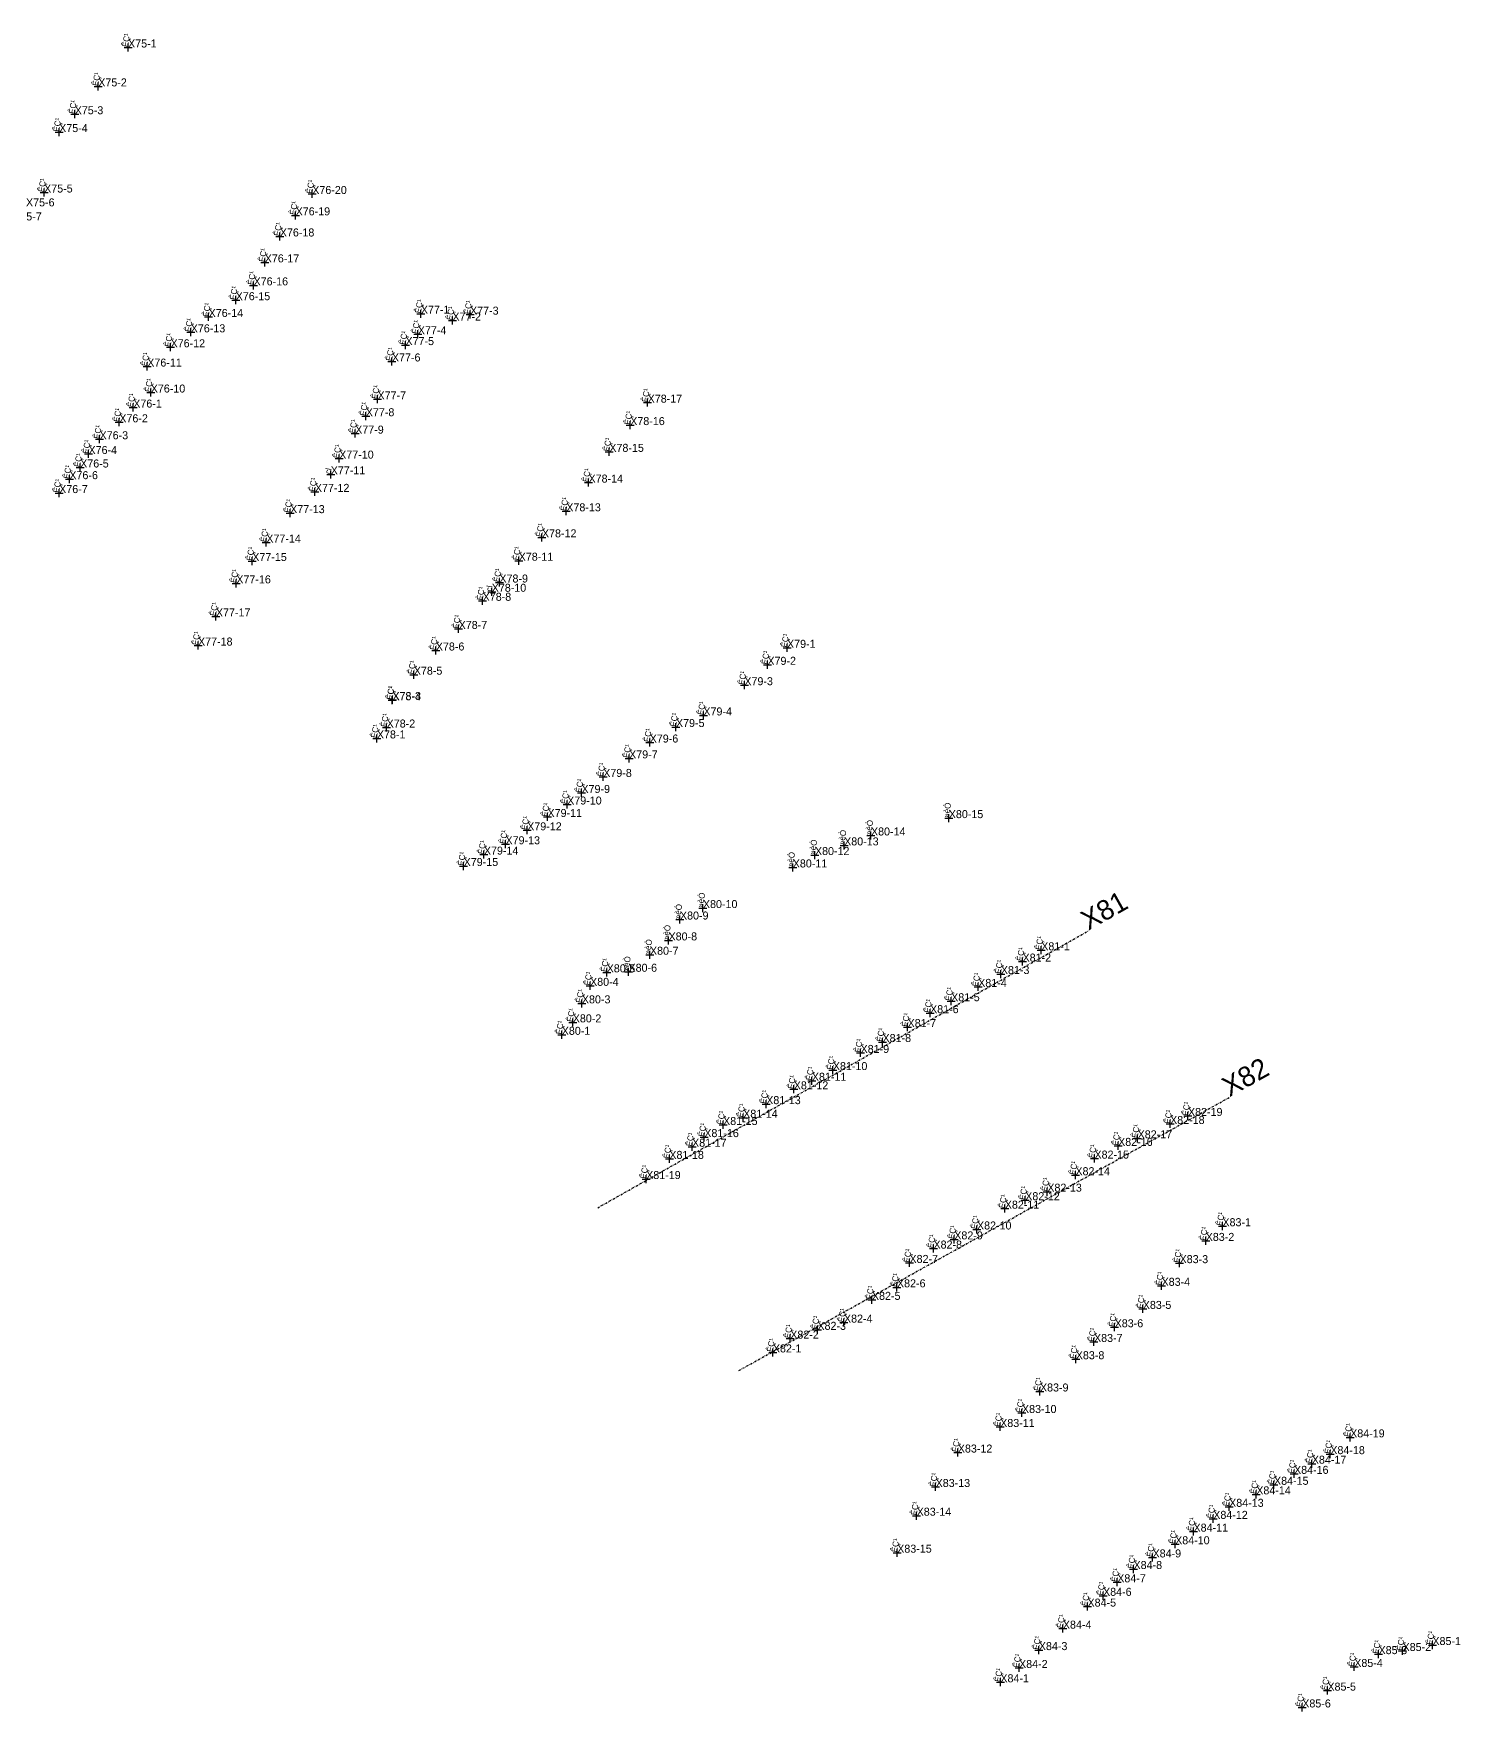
# Model space of a CAD drawing. Header units: inches. Extents: x 506004 to 508380, y 1859677 to 1861585.
# Drawn here: x 506358 to 506714.5, y 1860931.9 to 1861351.2 of the extents above; entities that cross this region are included whole.
import ezdxf

# ---------------------------------------------------------------- set-up
doc = ezdxf.new("R2010")
doc.units = ezdxf.units.IN
doc.header["$MEASUREMENT"] = 0
doc.header["$PDMODE"] = 2
doc.linetypes.add('DASHDOT', pattern=[1, 0.5, -0.25, 0, -0.25])
for name, color, linetype in [('CHN_Layer', 7, 'Continuous'), ('XS_Code', 3, 'Continuous'), ('XS_Line', 7, 'DASHDOT'), ('XS_Name', 7, 'Continuous'), ('XS_Point', 7, 'Continuous')]:
    doc.layers.add(name, color=color, linetype=linetype)
doc.styles.add('Thai', font='THSarabun.ttf')

msp = doc.modelspace()

# ---------------------------------------------------------------- linework, layer by layer
at = {"layer": 'XS_Line'}
for p, q in [((506498.948, 1861057.802), (506621.481, 1861126.957)), ((506534.216, 1861017.122), (506656.749, 1861085.373))]:
    msp.add_line(p, q, dxfattribs=at)
at = {"layer": 'XS_Point'}
for p in [(506381.588, 1861347.694, 136.51), (506374.142, 1861337.969, 136.831), (506368.259, 1861331.008, 137.04), (506364.374, 1861326.56, 137.181), (506360.612, 1861311.455, 137.605), (506427.609, 1861311.087, 138.4), (506423.45, 1861305.748, 138.785), (506419.506, 1861300.473, 139.264), (506415.733, 1861293.997, 139.71), (506412.943, 1861288.252, 140.139), (506408.478, 1861284.553, 140.471), (506401.722, 1861280.353, 140.945), (506454.745, 1861281.183, 141.667), (506467.024, 1861280.94, 141.214), (506397.25, 1861276.521, 141.195), (506453.984, 1861276.037, 142.233), (506462.622, 1861279.458, 141.374), (506392.21, 1861272.783, 141.523), (506450.893, 1861273.329, 142.685), (506386.386, 1861267.96, 141.662), (506447.511, 1861269.249, 142.725), (506387.255, 1861261.473, 142.031), (506443.915, 1861259.782, 142.28), (506511.404, 1861258.951, 139.895), (506382.887, 1861257.714, 142.143), (506440.983, 1861255.558, 142.451), (506379.403, 1861254.043, 142.367), (506438.328, 1861251.209, 142.603), (506507.052, 1861253.345, 140.082), (506374.474, 1861249.799, 142.754), (506501.832, 1861246.658, 140.396), (506369.619, 1861242.75, 143.254), (506371.706, 1861246.124, 143.065), (506434.334, 1861244.962, 142.996), (506366.923, 1861239.827, 143.229), (506432.224, 1861241.032, 143.177), (506496.63, 1861238.98, 140.733), (506364.377, 1861236.353, 143.409), (506428.262, 1861236.652, 143.417), (506422.085, 1861231.343, 143.916), (506491.078, 1861231.797, 141.076), (506484.993, 1861225.293, 141.467), (506416.132, 1861224.001, 144.546), (506412.618, 1861219.378, 145.034), (506479.186, 1861219.454, 141.731), (506408.634, 1861213.793, 145.396), (506474.361, 1861214.005, 142.045), (506470.179, 1861209.44, 142.251), (506472.448, 1861211.695, 142.128), (506403.53, 1861205.525, 146.199), (506464.183, 1861202.402, 142.644), (506399.068, 1861198.256, 146.711), (506458.477, 1861197.019, 143.066), (506546.223, 1861197.688, 140.289), (506541.322, 1861193.442, 140.48), (506452.978, 1861190.973, 143.253), (506535.564, 1861188.346, 140.695), (506447.615, 1861184.592, 143.611), (506447.644, 1861184.66, 143.612), (506525.328, 1861180.793, 141.212), (506443.753, 1861175.049, 144.115), (506446.193, 1861177.772, 143.97), (506518.479, 1861177.903, 141.502), (506511.914, 1861174.022, 141.699), (506506.769, 1861170.061, 141.924), (506500.304, 1861165.428, 142.427), (506491.296, 1861158.535, 143.098), (506494.864, 1861161.42, 142.859), (506486.384, 1861155.419, 143.263), (506586.64, 1861155.135, 138.53), (506481.305, 1861152.091, 143.479), (506567.197, 1861150.801, 137.027), (506470.485, 1861146.019, 144.2), (506475.886, 1861148.604, 143.974), (506553.2, 1861145.912, 137.331), (506560.488, 1861148.321, 137.311), (506465.429, 1861143.173, 144.388), (506547.654, 1861142.812, 137.372), (506519.474, 1861129.801, 140.364), (506525.211, 1861132.663, 140.084), (506511.98, 1861120.999, 139.582), (506516.621, 1861124.577, 139.766), (506609.736, 1861122.114, 138.749), (506501.17, 1861116.593, 141.575), (506506.617, 1861116.749, 140.177), (506605.067, 1861119.292, 139.198), (506497.016, 1861113.23, 141.957), (506593.986, 1861112.963, 139.823), (506599.646, 1861116.18, 139.589), (506494.972, 1861108.849, 142.061), (506587.227, 1861109.382, 140.338), (506492.691, 1861104.097, 141.947), (506581.964, 1861106.397, 140.775), (506489.94, 1861100.991, 142.382), (506576.345, 1861102.927, 141.015), (506564.599, 1861096.465, 141.19), (506570.077, 1861099.186, 141.057), (506557.675, 1861092.181, 141.141), (506547.907, 1861087.373, 141.534), (506552.426, 1861089.5, 141.371), (506541.018, 1861083.669, 141.997), (506535.266, 1861080.273, 142.274), (506641.93, 1861078.71, 138.664), (506646.401, 1861080.718, 138.191), (506525.553, 1861075.428, 142.581), (506530.252, 1861078.459, 142.366), (506633.814, 1861075.122, 139.423), (506522.499, 1861073.023, 142.743), (506628.941, 1861073.238, 139.668), (506516.826, 1861069.988, 142.836), (506623.037, 1861070.067, 140.007), (506511.029, 1861064.951, 142.849), (506611.259, 1861061.799, 140.143), (506618.277, 1861065.912, 140.109), (506605.737, 1861059.668, 140.289), (506600.631, 1861057.553, 140.213), (506588.009, 1861049.874, 141.29), (506593.68, 1861052.349, 140.871), (506650.825, 1861049.495, 137.427), (506655.006, 1861053.165, 137.611), (506582.814, 1861047.584, 141.666), (506576.819, 1861043.993, 142.316), (506644.303, 1861043.939, 137.863), (506573.694, 1861037.893, 142.625), (506639.801, 1861038.276, 137.886), (506567.434, 1861034.769, 143.134), (506635.106, 1861032.504, 137.962), (506560.449, 1861029.084, 143.613), (506547.036, 1861025.086, 144.31), (506553.82, 1861027.272, 144.061), (506622.921, 1861024.248, 138.757), (506628.078, 1861027.915, 138.433), (506542.688, 1861021.632, 144.592), (506618.366, 1861019.934, 138.935), (506609.414, 1861011.874, 139.496), (506604.927, 1861006.497, 139.882), (506599.479, 1861003.003, 140.304), (506686.913, 1861000.401, 138.45), (506588.897, 1860996.614, 140.852), (506681.958, 1860996.212, 138.826), (506672.894, 1860991.287, 138.932), (506677.337, 1860993.828, 138.915), (506583.35, 1860988.01, 141.491), (506667.889, 1860988.559, 139.047), (506656.68, 1860983.051, 137.519), (506663.458, 1860986.165, 138.89), (506578.613, 1860980.831, 141.951), (506652.713, 1860980.04, 137.582), (506647.785, 1860976.857, 139.521), (506573.753, 1860971.596, 142.512), (506637.546, 1860970.411, 140.031), (506643.187, 1860973.697, 139.805), (506632.796, 1860967.514, 140.175), (506628.723, 1860964.198, 140.65), (506621.298, 1860958.122, 141.249), (506625.177, 1860960.811, 140.989), (506615.138, 1860952.616, 141.375), (506609.134, 1860947.255, 141.787), (506694.012, 1860946.246, 140.444), (506700.014, 1860947.029, 140.02), (506707.468, 1860948.514, 139.969), (506604.192, 1860942.786, 142.348), (506687.937, 1860943.043, 140.94), (506599.529, 1860939.213, 142.807), (506681.234, 1860937.129, 141.123), (506674.949, 1860932.925, 141.507)]:
    msp.add_point(p, dxfattribs=at)

# ---------------------------------------------------------------- texts
at = {"layer": 'CHN_Layer', "style": 'Thai'}
for s, rotation, p in [('X81', 29.43951, (506621.481, 1861126.957)), ('X82', 29.11792, (506656.749, 1861085.373))]:
    msp.add_text(s, height=5, rotation=rotation, dxfattribs=at).set_placement(p)
at = {"layer": 'XS_Code', "style": 'Thai'}
for s, p in [('ÊÇ¹', (506381.588, 1861347.694, 136.51)), ('ÊÇ¹', (506374.142, 1861337.969, 136.831)), ('ÊÇ¹', (506368.259, 1861331.008, 137.04)), ('ÊÇ¹', (506364.374, 1861326.56, 137.181)), ('ÊÇ¹', (506360.612, 1861311.455, 137.605)), ('ÊÇ¹', (506427.609, 1861311.087, 138.4)), ('ÊÇ¹', (506423.45, 1861305.748, 138.785)), ('ÊÇ¹', (506419.506, 1861300.473, 139.264)), ('ÊÇ¹', (506415.733, 1861293.997, 139.71)), ('ÊÇ¹', (506412.943, 1861288.252, 140.139)), ('ÊÇ¹', (506408.478, 1861284.553, 140.471)), ('ÊÇ¹', (506401.722, 1861280.353, 140.945)), ('ÊÇ¹', (506454.745, 1861281.183, 141.667)), ('ÊÇ¹', (506462.622, 1861279.458, 141.374)), ('ÊÇ¹', (506467.024, 1861280.94, 141.214)), ('ÊÇ¹', (506397.25, 1861276.521, 141.195)), ('ÊÇ¹', (506450.893, 1861273.329, 142.685)), ('ÊÇ¹', (506453.984, 1861276.037, 142.233)), ('ÊÇ¹', (506392.21, 1861272.783, 141.523)), ('ÊÇ¹', (506447.511, 1861269.249, 142.725)), ('ÊÇ¹', (506386.386, 1861267.96, 141.662)), ('ÊÇ¹', (506387.255, 1861261.473, 142.031)), ('ÊÇ¹', (506382.887, 1861257.714, 142.143)), ('ÊÇ¹', (506443.915, 1861259.782, 142.28)), ('ÊÇ¹', (506511.404, 1861258.951, 139.895)), ('ÊÇ¹', (506379.403, 1861254.043, 142.367)), ('ÊÇ¹', (506440.983, 1861255.558, 142.451)), ('ÊÇ¹', (506507.052, 1861253.345, 140.082)), ('ÊÇ¹', (506374.474, 1861249.799, 142.754)), ('ÊÇ¹', (506438.328, 1861251.209, 142.603)), ('ÊÇ¹', (506371.706, 1861246.124, 143.065)), ('ÊÇ¹', (506434.334, 1861244.962, 142.996)), ('ÊÇ¹', (506501.832, 1861246.658, 140.396)), ('ÊÇ¹', (506366.923, 1861239.827, 143.229)), ('ÊÇ¹', (506369.619, 1861242.75, 143.254)), ('ÊÇ¹', (506364.377, 1861236.353, 143.409)), ('ÊÇ¹', (506428.262, 1861236.652, 143.417)), ('cl', (506432.224, 1861241.032, 143.177)), ('ÊÇ¹', (506496.63, 1861238.98, 140.733)), ('ÊÇ¹', (506422.085, 1861231.343, 143.916)), ('ÊÇ¹', (506491.078, 1861231.797, 141.076)), ('ÊÇ¹', (506416.132, 1861224.001, 144.546)), ('ÊÇ¹', (506484.993, 1861225.293, 141.467)), ('ÊÇ¹', (506412.618, 1861219.378, 145.034)), ('ÊÇ¹', (506479.186, 1861219.454, 141.731)), ('ÊÇ¹', (506408.634, 1861213.793, 145.396)), ('ÊÇ¹', (506474.361, 1861214.005, 142.045)), ('ÊÇ¹', (506470.179, 1861209.44, 142.251)), ('cl', (506472.448, 1861211.695, 142.128)), ('ÊÇ¹', (506403.53, 1861205.525, 146.199)), ('ÊÇ¹', (506464.183, 1861202.402, 142.644)), ('ÊÇ¹', (506399.068, 1861198.256, 146.711)), ('ÊÇ¹', (506546.223, 1861197.688, 140.289)), ('ÊÇ¹', (506458.477, 1861197.019, 143.066)), ('ÊÇ¹', (506541.322, 1861193.442, 140.48)), ('ÊÇ¹', (506452.978, 1861190.973, 143.253)), ('ÊÇ¹', (506535.564, 1861188.346, 140.695)), ('ÊÇ¹', (506447.615, 1861184.592, 143.611)), ('ÊÇ¹', (506447.644, 1861184.66, 143.612)), ('ÊÇ¹', (506446.193, 1861177.772, 143.97)), ('ÊÇ¹', (506518.479, 1861177.903, 141.502)), ('ÊÇ¹', (506525.328, 1861180.793, 141.212)), ('ÊÇ¹', (506443.753, 1861175.049, 144.115)), ('ÊÇ¹', (506511.914, 1861174.022, 141.699)), ('ÊÇ¹', (506506.769, 1861170.061, 141.924)), ('ÊÇ¹', (506500.304, 1861165.428, 142.427)), ('ÊÇ¹', (506494.864, 1861161.42, 142.859)), ('ÊÇ¹', (506491.296, 1861158.535, 143.098)), ('ÊÇ¹', (506481.305, 1861152.091, 143.479)), ('ÊÇ¹', (506486.384, 1861155.419, 143.263)), ('»èÒ', (506586.64, 1861155.135, 138.53)), ('ÊÇ¹', (506475.886, 1861148.604, 143.974)), ('»èÒ', (506560.488, 1861148.321, 137.311)), ('»èÒ', (506567.197, 1861150.801, 137.027)), ('ÊÇ¹', (506465.429, 1861143.173, 144.388)), ('ÊÇ¹', (506470.485, 1861146.019, 144.2)), ('»èÒ', (506547.654, 1861142.812, 137.372)), ('»èÒ', (506553.2, 1861145.912, 137.331)), ('»èÒ', (506525.211, 1861132.663, 140.084)), ('»èÒ', (506519.474, 1861129.801, 140.364)), ('»èÒ', (506516.621, 1861124.577, 139.766)), ('»èÒ', (506511.98, 1861120.999, 139.582)), ('ÊÇ¹', (506501.17, 1861116.593, 141.575)), ('»èÒ', (506506.617, 1861116.749, 140.177)), ('ÊÇ¹', (506497.016, 1861113.23, 141.957)), ('ÊÇ¹', (506494.972, 1861108.849, 142.061)), ('ÊÇ¹', (506492.691, 1861104.097, 141.947)), ('ÊÇ¹', (506489.94, 1861100.991, 142.382)), ('ÊÇ¹', (506655.006, 1861053.165, 137.611)), ('ÊÇ¹', (506650.825, 1861049.495, 137.427)), ('ÊÇ¹', (506644.303, 1861043.939, 137.863)), ('ÊÇ¹', (506639.801, 1861038.276, 137.886)), ('ÊÇ¹', (506635.106, 1861032.504, 137.962)), ('ÊÇ¹', (506628.078, 1861027.915, 138.433)), ('ÊÇ¹', (506622.921, 1861024.248, 138.757)), ('ÊÇ¹', (506618.366, 1861019.934, 138.935)), ('ÊÇ¹', (506609.414, 1861011.874, 139.496)), ('ÊÇ¹', (506604.927, 1861006.497, 139.882)), ('ÊÇ¹', (506599.479, 1861003.003, 140.304)), ('ÊÇ¹', (506588.897, 1860996.614, 140.852)), ('ÊÇ¹', (506686.913, 1861000.401, 138.45)), ('ÊÇ¹', (506677.337, 1860993.828, 138.915)), ('ÊÇ¹', (506681.958, 1860996.212, 138.826)), ('ÊÇ¹', (506583.35, 1860988.01, 141.491)), ('ÊÇ¹', (506667.889, 1860988.559, 139.047)), ('ÊÇ¹', (506672.894, 1860991.287, 138.932)), ('ÊÇ¹', (506663.458, 1860986.165, 138.89)), ('ÊÇ¹', (506578.613, 1860980.831, 141.951)), ('ÊÇ¹', (506652.713, 1860980.04, 137.582)), ('ÊÇ¹', (506656.68, 1860983.051, 137.519)), ('ÊÇ¹', (506647.785, 1860976.857, 139.521)), ('ÊÇ¹', (506573.753, 1860971.596, 142.512)), ('ÊÇ¹', (506643.187, 1860973.697, 139.805)), ('ÊÇ¹', (506632.796, 1860967.514, 140.175)), ('ÊÇ¹', (506637.546, 1860970.411, 140.031)), ('ÊÇ¹', (506628.723, 1860964.198, 140.65)), ('ÊÇ¹', (506625.177, 1860960.811, 140.989)), ('ÊÇ¹', (506621.298, 1860958.122, 141.249)), ('ÊÇ¹', (506615.138, 1860952.616, 141.375)), ('ÊÇ¹', (506609.134, 1860947.255, 141.787)), ('ÊÇ¹', (506694.012, 1860946.246, 140.444)), ('ÊÇ¹', (506700.014, 1860947.029, 140.02)), ('ÊÇ¹', (506707.468, 1860948.514, 139.969)), ('ÊÇ¹', (506604.192, 1860942.786, 142.348)), ('ÊÇ¹', (506687.937, 1860943.043, 140.94)), ('ÊÇ¹', (506599.529, 1860939.213, 142.807)), ('ÊÇ¹', (506681.234, 1860937.129, 141.123)), ('ÊÇ¹', (506674.949, 1860932.925, 141.507))]:
    msp.add_text(s, height=1.5, rotation=81, dxfattribs=at).set_placement(p)
at = {"layer": 'XS_Code', "color": 5, "style": 'Thai'}
for p in [(506605.067, 1861119.292, 139.198), (506609.736, 1861122.114, 138.749), (506599.646, 1861116.18, 139.589), (506593.986, 1861112.963, 139.823), (506581.964, 1861106.397, 140.775), (506587.227, 1861109.382, 140.338), (506576.345, 1861102.927, 141.015), (506570.077, 1861099.186, 141.057), (506564.599, 1861096.465, 141.19), (506552.426, 1861089.5, 141.371), (506557.675, 1861092.181, 141.141), (506547.907, 1861087.373, 141.534), (506535.266, 1861080.273, 142.274), (506541.018, 1861083.669, 141.997), (506646.401, 1861080.718, 138.191), (506530.252, 1861078.459, 142.366), (506641.93, 1861078.71, 138.664), (506522.499, 1861073.023, 142.743), (506525.553, 1861075.428, 142.581), (506628.941, 1861073.238, 139.668), (506633.814, 1861075.122, 139.423), (506516.826, 1861069.988, 142.836), (506623.037, 1861070.067, 140.007), (506511.029, 1861064.951, 142.849), (506618.277, 1861065.912, 140.109), (506605.737, 1861059.668, 140.289), (506611.259, 1861061.799, 140.143), (506600.631, 1861057.553, 140.213), (506593.68, 1861052.349, 140.871), (506582.814, 1861047.584, 141.666), (506588.009, 1861049.874, 141.29), (506576.819, 1861043.993, 142.316), (506567.434, 1861034.769, 143.134), (506573.694, 1861037.893, 142.625), (506553.82, 1861027.272, 144.061), (506560.449, 1861029.084, 143.613), (506542.688, 1861021.632, 144.592), (506547.036, 1861025.086, 144.31)]:
    msp.add_text('ÊÇ¹', height=1.5, rotation=81, dxfattribs=at).set_placement(p)
at = {"layer": 'XS_Name', "style": 'Thai'}
for s, p in [('X75-1', (506381.588, 1861347.694, 136.51)), ('X75-2', (506374.142, 1861337.969, 136.831)), ('X75-3', (506368.259, 1861331.008, 137.04)), ('X75-4', (506364.374, 1861326.56, 137.181)), ('X75-5', (506360.612, 1861311.455, 137.605)), ('X76-20', (506427.609, 1861311.087, 138.4)), ('X75-7', (506352.882, 1861304.477, 137.571)), ('X75-6', (506356.086, 1861307.992, 137.567)), ('X76-19', (506423.45, 1861305.748, 138.785)), ('X76-18', (506419.506, 1861300.473, 139.264)), ('X76-17', (506415.733, 1861293.997, 139.71)), ('X76-16', (506412.943, 1861288.252, 140.139)), ('X76-15', (506408.478, 1861284.553, 140.471)), ('X76-14', (506401.722, 1861280.353, 140.945)), ('X77-1', (506454.745, 1861281.183, 141.667)), ('X77-2', (506462.622, 1861279.458, 141.374)), ('X77-3', (506467.024, 1861280.94, 141.214)), ('X76-13', (506397.25, 1861276.521, 141.195)), ('X77-4', (506453.984, 1861276.037, 142.233)), ('X76-12', (506392.21, 1861272.783, 141.523)), ('X77-5', (506450.893, 1861273.329, 142.685)), ('X76-11', (506386.386, 1861267.96, 141.662)), ('X77-6', (506447.511, 1861269.249, 142.725)), ('X76-10', (506387.255, 1861261.473, 142.031)), ('X77-7', (506443.915, 1861259.782, 142.28)), ('X78-17', (506511.404, 1861258.951, 139.895)), ('X76-2', (506379.403, 1861254.043, 142.367)), ('X76-1', (506382.887, 1861257.714, 142.143)), ('X77-8', (506440.983, 1861255.558, 142.451)), ('X76-3', (506374.474, 1861249.799, 142.754)), ('X77-9', (506438.328, 1861251.209, 142.603)), ('X78-16', (506507.052, 1861253.345, 140.082)), ('X76-4', (506371.706, 1861246.124, 143.065)), ('X78-15', (506501.832, 1861246.658, 140.396)), ('X76-5', (506369.619, 1861242.75, 143.254)), ('X77-10', (506434.334, 1861244.962, 142.996)), ('X76-6', (506366.923, 1861239.827, 143.229)), ('X77-11', (506432.224, 1861241.032, 143.177)), ('X78-14', (506496.63, 1861238.98, 140.733)), ('X76-7', (506364.377, 1861236.353, 143.409)), ('X77-12', (506428.262, 1861236.652, 143.417)), ('X77-13', (506422.085, 1861231.343, 143.916)), ('X78-13', (506491.078, 1861231.797, 141.076)), ('X78-12', (506484.993, 1861225.293, 141.467)), ('X77-14', (506416.132, 1861224.001, 144.546)), ('X77-15', (506412.618, 1861219.378, 145.034)), ('X78-11', (506479.186, 1861219.454, 141.731)), ('X77-16', (506408.634, 1861213.793, 145.396)), ('X78-10', (506472.448, 1861211.695, 142.128)), ('X78-9', (506474.361, 1861214.005, 142.045)), ('X78-8', (506470.179, 1861209.44, 142.251)), ('X77-17', (506403.53, 1861205.525, 146.199)), ('X78-7', (506464.183, 1861202.402, 142.644)), ('X77-18', (506399.068, 1861198.256, 146.711)), ('X78-6', (506458.477, 1861197.019, 143.066)), ('X79-1', (506546.223, 1861197.688, 140.289)), ('X78-5', (506452.978, 1861190.973, 143.253)), ('X79-2', (506541.322, 1861193.442, 140.48)), ('X79-3', (506535.564, 1861188.346, 140.695)), ('X78-4', (506447.615, 1861184.592, 143.611)), ('X78-3', (506447.644, 1861184.66, 143.612)), ('X79-4', (506525.328, 1861180.793, 141.212)), ('X78-1', (506443.753, 1861175.049, 144.115)), ('X78-2', (506446.193, 1861177.772, 143.97)), ('X79-6', (506511.914, 1861174.022, 141.699)), ('X79-5', (506518.479, 1861177.903, 141.502)), ('X79-7', (506506.769, 1861170.061, 141.924)), ('X79-9', (506494.864, 1861161.42, 142.859)), ('X79-8', (506500.304, 1861165.428, 142.427)), ('X79-10', (506491.296, 1861158.535, 143.098)), ('X79-11', (506486.384, 1861155.419, 143.263)), ('X80-15', (506586.64, 1861155.135, 138.53)), ('X79-12', (506481.305, 1861152.091, 143.479)), ('X80-14', (506567.197, 1861150.801, 137.027)), ('X79-14', (506470.485, 1861146.019, 144.2)), ('X79-13', (506475.886, 1861148.604, 143.974)), ('X80-12', (506553.2, 1861145.912, 137.331)), ('X80-13', (506560.488, 1861148.321, 137.311)), ('X79-15', (506465.429, 1861143.173, 144.388)), ('X80-11', (506547.654, 1861142.812, 137.372)), ('X80-10', (506525.211, 1861132.663, 140.084)), ('X80-9', (506519.474, 1861129.801, 140.364)), ('X80-8', (506516.621, 1861124.577, 139.766)), ('X80-7', (506511.98, 1861120.999, 139.582)), ('X81-1', (506609.736, 1861122.114, 138.749)), ('X80-5', (506501.17, 1861116.593, 141.575)), ('X80-6', (506506.617, 1861116.749, 140.177)), ('X81-3', (506599.646, 1861116.18, 139.589)), ('X81-2', (506605.067, 1861119.292, 139.198)), ('X80-4', (506497.016, 1861113.23, 141.957)), ('X81-4', (506593.986, 1861112.963, 139.823)), ('X80-3', (506494.972, 1861108.849, 142.061)), ('X81-5', (506587.227, 1861109.382, 140.338)), ('X80-2', (506492.691, 1861104.097, 141.947)), ('X81-7', (506576.345, 1861102.927, 141.015)), ('X81-6', (506581.964, 1861106.397, 140.775)), ('X80-1', (506489.94, 1861100.991, 142.382)), ('X81-8', (506570.077, 1861099.186, 141.057)), ('X81-9', (506564.599, 1861096.465, 141.19)), ('X81-10', (506557.675, 1861092.181, 141.141)), ('X81-12', (506547.907, 1861087.373, 141.534)), ('X81-11', (506552.426, 1861089.5, 141.371)), ('X81-13', (506541.018, 1861083.669, 141.997)), ('X81-15', (506530.252, 1861078.459, 142.366)), ('X81-14', (506535.266, 1861080.273, 142.274)), ('X82-18', (506641.93, 1861078.71, 138.664)), ('X82-19', (506646.401, 1861080.718, 138.191)), ('X81-16', (506525.553, 1861075.428, 142.581)), ('X82-17', (506633.814, 1861075.122, 139.423)), ('X81-18', (506516.826, 1861069.988, 142.836)), ('X81-17', (506522.499, 1861073.023, 142.743)), ('X82-15', (506623.037, 1861070.067, 140.007)), ('X82-16', (506628.941, 1861073.238, 139.668)), ('X81-19', (506511.029, 1861064.951, 142.849)), ('X82-14', (506618.277, 1861065.912, 140.109)), ('X82-13', (506611.259, 1861061.799, 140.143)), ('X82-11', (506600.631, 1861057.553, 140.213)), ('X82-12', (506605.737, 1861059.668, 140.289)), ('X82-10', (506593.68, 1861052.349, 140.871)), ('X83-1', (506655.006, 1861053.165, 137.611)), ('X82-9', (506588.009, 1861049.874, 141.29)), ('X83-2', (506650.825, 1861049.495, 137.427)), ('X82-7', (506576.819, 1861043.993, 142.316)), ('X82-8', (506582.814, 1861047.584, 141.666)), ('X83-3', (506644.303, 1861043.939, 137.863)), ('X82-6', (506573.694, 1861037.893, 142.625)), ('X83-4', (506639.801, 1861038.276, 137.886)), ('X82-5', (506567.434, 1861034.769, 143.134)), ('X83-5', (506635.106, 1861032.504, 137.962)), ('X82-3', (506553.82, 1861027.272, 144.061)), ('X82-4', (506560.449, 1861029.084, 143.613)), ('X83-6', (506628.078, 1861027.915, 138.433)), ('X82-2', (506547.036, 1861025.086, 144.31)), ('X83-7', (506622.921, 1861024.248, 138.757)), ('X82-1', (506542.688, 1861021.632, 144.592)), ('X83-8', (506618.366, 1861019.934, 138.935)), ('X83-9', (506609.414, 1861011.874, 139.496)), ('X83-10', (506604.927, 1861006.497, 139.882)), ('X83-11', (506599.479, 1861003.003, 140.304)), ('X84-19', (506686.913, 1861000.401, 138.45)), ('X83-12', (506588.897, 1860996.614, 140.852)), ('X84-17', (506677.337, 1860993.828, 138.915)), ('X84-18', (506681.958, 1860996.212, 138.826)), ('X84-16', (506672.894, 1860991.287, 138.932)), ('X83-13', (506583.35, 1860988.01, 141.491)), ('X84-14', (506663.458, 1860986.165, 138.89)), ('X84-15', (506667.889, 1860988.559, 139.047)), ('X84-13', (506656.68, 1860983.051, 137.519)), ('X83-14', (506578.613, 1860980.831, 141.951)), ('X84-12', (506652.713, 1860980.04, 137.582)), ('X84-10', (506643.187, 1860973.697, 139.805)), ('X84-11', (506647.785, 1860976.857, 139.521)), ('X83-15', (506573.753, 1860971.596, 142.512)), ('X84-9', (506637.546, 1860970.411, 140.031)), ('X84-8', (506632.796, 1860967.514, 140.175)), ('X84-6', (506625.177, 1860960.811, 140.989)), ('X84-7', (506628.723, 1860964.198, 140.65)), ('X84-5', (506621.298, 1860958.122, 141.249)), ('X84-4', (506615.138, 1860952.616, 141.375)), ('X85-1', (506707.468, 1860948.514, 139.969)), ('X84-3', (506609.134, 1860947.255, 141.787)), ('X85-3', (506694.012, 1860946.246, 140.444)), ('X85-2', (506700.014, 1860947.029, 140.02)), ('X84-1', (506599.529, 1860939.213, 142.807)), ('X84-2', (506604.192, 1860942.786, 142.348)), ('X85-4', (506687.937, 1860943.043, 140.94)), ('X85-5', (506681.234, 1860937.129, 141.123)), ('X85-6', (506674.949, 1860932.925, 141.507))]:
    msp.add_text(s, height=2, dxfattribs=at).set_placement(p)

doc.saveas('drawing.dxf')
